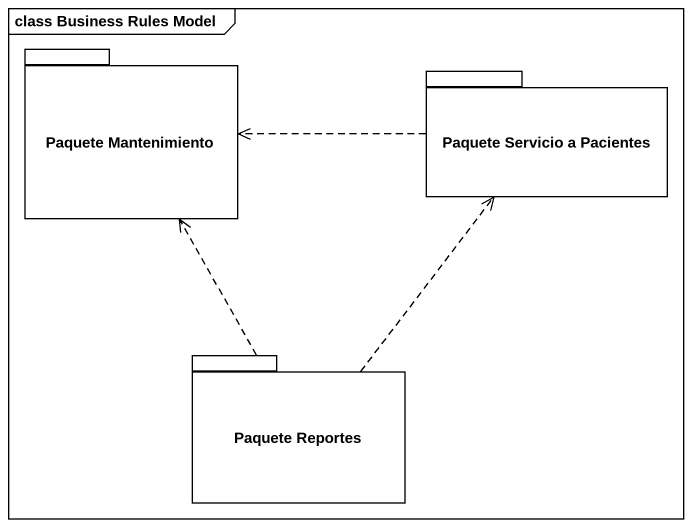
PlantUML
@startuml
mainframe class Business Rules Model
package "Paquete Mantenimiento" as Paquete_Mantenimiento {
}
package "Paquete Servicio a Pacientes" as Paquete_Servicio_a_Pacientes {
}
package "Paquete Reportes" as Paquete_Reportes {
}
Paquete_Servicio_a_Pacientes .left.> Paquete_Mantenimiento
Paquete_Reportes .up.> Paquete_Mantenimiento
Paquete_Reportes .up.> Paquete_Servicio_a_Pacientes
@enduml
